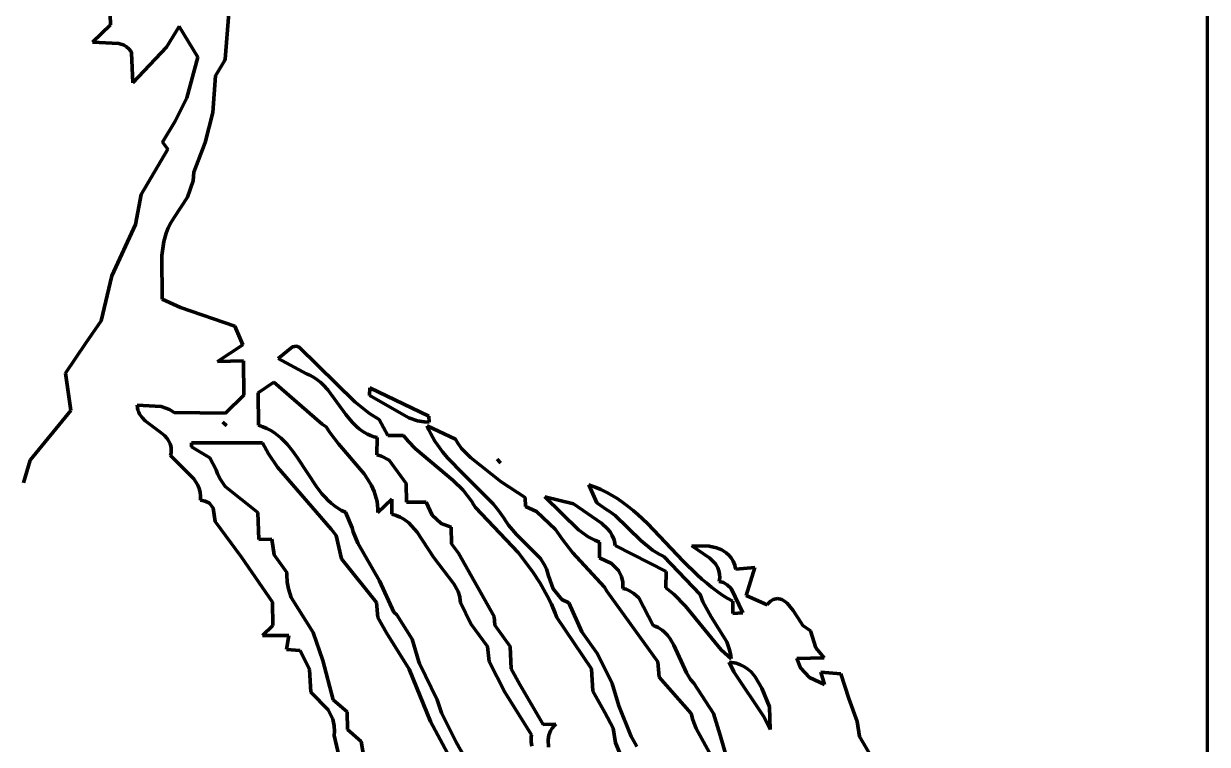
# Model space of a CAD drawing. Header units: millimetres. Extents: x 0 to 6.58, y 0 to 6.88.
# Drawn here: x 4.366 to 6.583, y 2.116 to 3.466 of the extents above; entities that cross this region are included whole.
import ezdxf

# ---------------------------------------------------------------- set-up
doc = ezdxf.new("R2010")
doc.units = ezdxf.units.MM
doc.layers.add('color#020202ff', color=7, linetype='CONTINUOUS', lineweight=100)
doc.layers.add('color#ffffffff', color=7, linetype='CONTINUOUS', lineweight=100)

msp = doc.modelspace()

# ---------------------------------------------------------------- linework, layer by layer
at = {"layer": 'color#020202ff'}
for p, q in [((4.5283, 3.4642), (4.5265, 3.5365)), ((4.7504, 3.4862), (4.7432, 3.3997)), ((4.4945, 3.4314), (4.5283, 3.4642)), ((4.6572, 3.4607), (4.6337, 3.4223)), ((4.6922, 3.4035), (4.6572, 3.4607)), ((4.5444, 3.4293), (4.4945, 3.4314)), ((4.5543, 3.4257), (4.5444, 3.4293)), ((4.5587, 3.4228), (4.5543, 3.4257)), ((4.5628, 3.4191), (4.5587, 3.4228)), ((4.5664, 3.4144), (4.5628, 3.4191)), ((4.6337, 3.4223), (4.5705, 3.3553)), ((4.5681, 3.4116), (4.5664, 3.4144)), ((4.5705, 3.3553), (4.5681, 3.4116)), ((4.6713, 3.3275), (4.6922, 3.4035)), ((4.742, 3.3968), (4.7249, 3.3685)), ((4.7432, 3.3997), (4.742, 3.3968)), ((4.7249, 3.3685), (4.7205, 3.2995)), ((4.6499, 3.2836), (4.6713, 3.3275)), ((4.6259, 3.2442), (4.6499, 3.2836)), ((4.7205, 3.2995), (4.7056, 3.2437)), ((4.6356, 3.2311), (4.6259, 3.2442)), ((4.7056, 3.2437), (4.6848, 3.1882)), ((4.5857, 3.1463), (4.6356, 3.2311)), ((4.6836, 3.1714), (4.6729, 3.1411)), ((4.6848, 3.1882), (4.6836, 3.1714)), ((4.5754, 3.0896), (4.5857, 3.1463)), ((4.6729, 3.1411), (4.6475, 3.1029)), ((4.5308, 2.9938), (4.5754, 3.0896)), ((4.6367, 3.0835), (4.6327, 3.0735)), ((4.6416, 3.0933), (4.6367, 3.0835)), ((4.6475, 3.1029), (4.6416, 3.0933)), ((4.6327, 3.0735), (4.6284, 3.058)), ((4.6284, 3.058), (4.6246, 3.0315)), ((4.6246, 3.0315), (4.625, 2.9499)), ((4.5112, 2.9093), (4.5308, 2.9938)), ((4.625, 2.9499), (4.6597, 2.9343)), ((4.6597, 2.9343), (4.7611, 2.8996)), ((4.4816, 2.8671), (4.5112, 2.9093)), ((4.7611, 2.8996), (4.7762, 2.8641)), ((4.4442, 2.8113), (4.4816, 2.8671)), ((4.7762, 2.8641), (4.7291, 2.8329)), ((4.8697, 2.8606), (4.8771, 2.8616)), ((4.8771, 2.8616), (4.8819, 2.8601)), ((4.8428, 2.8388), (4.8697, 2.8606)), ((4.8957, 2.8099), (4.8428, 2.8388)), ((4.8819, 2.8601), (4.9865, 2.7573)), ((4.7291, 2.8329), (4.7775, 2.8341)), ((4.7775, 2.8341), (4.7782, 2.7699)), ((4.4541, 2.7416), (4.4442, 2.8113)), ((4.805, 2.7747), (4.8344, 2.7945)), ((4.8344, 2.7945), (4.9251, 2.7154)), ((4.9017, 2.8073), (4.8957, 2.8099)), ((4.9074, 2.8044), (4.9017, 2.8073)), ((4.9127, 2.8011), (4.9074, 2.8044)), ((4.9178, 2.7974), (4.9127, 2.8011)), ((4.9226, 2.7935), (4.9178, 2.7974)), ((4.8056, 2.7138), (4.805, 2.7747)), ((4.9271, 2.7893), (4.9226, 2.7935)), ((4.9356, 2.7802), (4.9271, 2.7893)), ((4.9693, 2.7341), (4.9356, 2.7802)), ((5.0137, 2.7697), (5.0141, 2.7836)), ((5.0141, 2.7836), (5.1249, 2.7309)), ((4.6231, 2.749), (4.5783, 2.7511)), ((4.5783, 2.7511), (4.5789, 2.7465)), ((4.7782, 2.7699), (4.7442, 2.7361)), ((4.9865, 2.7573), (5.0138, 2.7358)), ((5.0175, 2.7678), (5.0137, 2.7697)), ((5.0877, 2.7274), (5.0175, 2.7678)), ((4.3779, 2.6485), (4.4541, 2.7416)), ((4.5789, 2.7465), (4.5799, 2.7422)), ((4.5799, 2.7422), (4.5813, 2.7383)), ((4.5813, 2.7383), (4.5831, 2.7346)), ((4.5831, 2.7346), (4.5852, 2.7311)), ((4.5852, 2.7311), (4.5876, 2.7279)), ((4.5876, 2.7279), (4.5932, 2.722)), ((4.6393, 2.7434), (4.6231, 2.749)), ((4.6476, 2.7373), (4.6393, 2.7434)), ((4.7442, 2.7361), (4.6476, 2.7373)), ((4.9811, 2.7196), (4.9693, 2.7341)), ((5.0138, 2.7358), (5.0316, 2.7244)), ((5.1249, 2.7309), (5.1252, 2.7195)), ((4.5932, 2.722), (4.6233, 2.6997)), ((4.7389, 2.7197), (4.7456, 2.7129)), ((4.7441, 2.7144), (4.7389, 2.7197)), ((4.7456, 2.7129), (4.7441, 2.7144)), ((4.8138, 2.711), (4.8056, 2.7138)), ((4.8215, 2.7076), (4.8138, 2.711)), ((4.8287, 2.7037), (4.8215, 2.7076)), ((4.9251, 2.7154), (4.9328, 2.7107)), ((4.9328, 2.7107), (4.9396, 2.6998)), ((4.9897, 2.7108), (4.9811, 2.7196)), ((4.9943, 2.7069), (4.9897, 2.7108)), ((4.9992, 2.7032), (4.9943, 2.7069)), ((5.0316, 2.7244), (5.0478, 2.6945)), ((5.1037, 2.7221), (5.0877, 2.7274)), ((5.1164, 2.7199), (5.1037, 2.7221)), ((5.1252, 2.7195), (5.1164, 2.7199)), ((5.1248, 2.7048), (5.1215, 2.7123)), ((5.1215, 2.7123), (5.175, 2.6875)), ((4.6233, 2.6997), (4.6294, 2.6946)), ((4.6294, 2.6946), (4.6346, 2.6888)), ((4.6346, 2.6888), (4.6368, 2.6857)), ((4.6368, 2.6857), (4.6387, 2.6824)), ((4.8356, 2.6994), (4.8287, 2.7037)), ((4.842, 2.6946), (4.8356, 2.6994)), ((4.8481, 2.6895), (4.842, 2.6946)), ((4.8538, 2.684), (4.8481, 2.6895)), ((4.8593, 2.6781), (4.8538, 2.684)), ((4.9396, 2.6998), (4.9557, 2.6788)), ((5.0043, 2.6998), (4.9992, 2.7032)), ((5.0098, 2.6968), (5.0043, 2.6998)), ((5.0156, 2.6942), (5.0098, 2.6968)), ((5.0217, 2.6921), (5.0156, 2.6942)), ((5.0282, 2.6904), (5.0217, 2.6921)), ((5.0277, 2.6581), (5.0282, 2.6904)), ((5.0478, 2.6945), (5.0775, 2.6946)), ((5.0775, 2.6946), (5.0859, 2.6841)), ((5.0859, 2.6841), (5.0996, 2.6697)), ((5.1284, 2.6975), (5.1248, 2.7048)), ((5.1323, 2.6904), (5.1284, 2.6975)), ((5.1364, 2.6836), (5.1323, 2.6904)), ((5.1408, 2.6769), (5.1364, 2.6836)), ((5.175, 2.6875), (5.1789, 2.68)), ((4.6387, 2.6824), (4.6402, 2.6789)), ((4.6402, 2.6789), (4.6413, 2.6751)), ((4.6419, 2.6619), (4.6411, 2.6569)), ((4.6413, 2.6751), (4.642, 2.671)), ((4.6422, 2.6666), (4.6419, 2.6619)), ((4.642, 2.671), (4.6422, 2.6666)), ((4.68, 2.6732), (4.6805, 2.681)), ((4.7146, 2.6524), (4.68, 2.6732)), ((4.6805, 2.681), (4.8131, 2.6805)), ((4.8131, 2.6805), (4.8243, 2.6603)), ((4.8645, 2.672), (4.8593, 2.6781)), ((4.8695, 2.6657), (4.8645, 2.672)), ((4.879, 2.6524), (4.8695, 2.6657)), ((4.9557, 2.6788), (5.0034, 2.6227)), ((5.0996, 2.6697), (5.1705, 2.6102)), ((5.1504, 2.6641), (5.1408, 2.6769)), ((5.1606, 2.652), (5.1504, 2.6641)), ((5.1789, 2.68), (5.1859, 2.67)), ((5.1859, 2.67), (5.203, 2.653)), ((4.3658, 2.6057), (4.3779, 2.6485)), ((4.6411, 2.6569), (4.6847, 2.6135)), ((4.7264, 2.6302), (4.7146, 2.6524)), ((4.8243, 2.6603), (4.8415, 2.635)), ((4.9151, 2.5974), (4.879, 2.6524)), ((5.0361, 2.6558), (5.0277, 2.6581)), ((5.0505, 2.648), (5.0361, 2.6558)), ((5.0826, 2.6043), (5.0505, 2.648)), ((5.1887, 2.6232), (5.1606, 2.652)), ((5.203, 2.653), (5.2605, 2.6075)), ((5.2527, 2.6499), (5.2593, 2.643)), ((5.2578, 2.6445), (5.2527, 2.6499)), ((5.2593, 2.643), (5.2578, 2.6445)), ((4.7292, 2.6224), (4.7264, 2.6302)), ((4.7345, 2.6118), (4.7292, 2.6224)), ((4.8415, 2.635), (4.9416, 2.5188)), ((5.0034, 2.6227), (5.0108, 2.612)), ((5.2456, 2.5662), (5.1887, 2.6232)), ((4.6847, 2.6135), (4.6919, 2.6016)), ((4.6919, 2.6016), (4.6945, 2.5952)), ((4.6945, 2.5952), (4.6962, 2.5883)), ((4.7434, 2.5991), (4.7345, 2.6118)), ((4.8046, 2.5504), (4.7434, 2.5991)), ((4.9251, 2.5848), (4.9151, 2.5974)), ((5.0108, 2.612), (5.0172, 2.6008)), ((5.0172, 2.6008), (5.02, 2.5951)), ((5.02, 2.5951), (5.0225, 2.5892)), ((5.0833, 2.5696), (5.0826, 2.6043)), ((5.1705, 2.6102), (5.1891, 2.5918)), ((5.2605, 2.6075), (5.3055, 2.578)), ((5.4396, 2.5684), (5.4246, 2.6021)), ((5.4246, 2.6021), (5.4362, 2.5979)), ((5.4362, 2.5979), (5.4474, 2.5931)), ((4.6962, 2.5883), (4.697, 2.581)), ((4.697, 2.581), (4.6968, 2.5732)), ((4.6968, 2.5732), (4.7056, 2.5717)), ((4.9304, 2.5788), (4.9251, 2.5848)), ((4.9359, 2.5731), (4.9304, 2.5788)), ((4.9418, 2.5678), (4.9359, 2.5731)), ((5.0225, 2.5892), (5.0246, 2.5831)), ((5.0246, 2.5831), (5.0264, 2.5769)), ((5.0264, 2.5769), (5.0278, 2.5706)), ((5.0294, 2.5504), (5.0557, 2.575)), ((5.0557, 2.575), (5.0555, 2.5469)), ((5.1891, 2.5918), (5.1975, 2.5817)), ((5.1975, 2.5817), (5.2053, 2.5709)), ((5.3055, 2.578), (5.3058, 2.5613)), ((5.405, 2.5179), (5.3423, 2.5795)), ((5.3423, 2.5795), (5.3961, 2.5663)), ((5.4474, 2.5931), (5.4582, 2.5877)), ((5.4582, 2.5877), (5.4686, 2.5818)), ((5.4686, 2.5818), (5.4788, 2.5755)), ((5.4788, 2.5755), (5.4886, 2.5687)), ((4.7056, 2.5717), (4.7138, 2.5675)), ((4.7138, 2.5675), (4.7209, 2.558)), ((4.7209, 2.558), (4.7248, 2.5331)), ((4.8066, 2.4996), (4.8046, 2.5504)), ((4.948, 2.5629), (4.9418, 2.5678)), ((4.9546, 2.5583), (4.948, 2.5629)), ((4.9615, 2.5542), (4.9546, 2.5583)), ((4.9689, 2.5507), (4.9615, 2.5542)), ((4.9815, 2.5217), (4.9689, 2.5507)), ((5.0278, 2.5706), (5.0288, 2.564)), ((5.0288, 2.564), (5.0293, 2.5573)), ((5.0293, 2.5573), (5.0294, 2.5504)), ((5.12, 2.5695), (5.0833, 2.5696)), ((5.1308, 2.5451), (5.12, 2.5695)), ((5.2053, 2.5709), (5.2088, 2.5652)), ((5.2088, 2.5652), (5.2122, 2.5593)), ((5.2122, 2.5593), (5.2922, 2.4754)), ((5.2556, 2.5538), (5.2456, 2.5662)), ((5.2649, 2.5406), (5.2556, 2.5538)), ((5.3058, 2.5613), (5.3267, 2.5519)), ((5.3267, 2.5519), (5.3624, 2.5186)), ((5.3961, 2.5663), (5.4483, 2.5303)), ((5.4582, 2.5551), (5.4396, 2.5684)), ((5.4624, 2.5528), (5.4582, 2.5551)), ((5.4742, 2.5447), (5.4624, 2.5528)), ((5.4886, 2.5687), (5.4982, 2.5615)), ((5.4982, 2.5615), (5.5075, 2.554)), ((5.5075, 2.554), (5.5166, 2.5462)), ((4.7248, 2.5331), (4.7738, 2.4663)), ((5.0555, 2.5469), (5.0637, 2.5446)), ((5.0637, 2.5446), (5.0711, 2.5415)), ((5.0711, 2.5415), (5.0779, 2.5377)), ((5.0779, 2.5377), (5.0872, 2.5306)), ((5.0872, 2.5306), (5.1029, 2.5131)), ((5.1479, 2.5294), (5.1308, 2.5451)), ((5.1665, 2.5227), (5.1479, 2.5294)), ((5.2692, 2.5338), (5.2649, 2.5406)), ((5.2741, 2.5262), (5.2692, 2.5338)), ((5.4483, 2.5303), (5.4596, 2.5198)), ((5.5222, 2.4978), (5.4742, 2.5447)), ((5.5166, 2.5462), (5.5343, 2.5297)), ((5.5343, 2.5297), (5.6016, 2.4592)), ((4.9416, 2.5188), (4.951, 2.5068)), ((4.951, 2.5068), (4.9611, 2.4631)), ((4.9833, 2.5141), (4.9815, 2.5217)), ((4.9917, 2.4926), (4.9833, 2.5141)), ((5.1029, 2.5131), (5.1336, 2.4662)), ((5.1673, 2.4916), (5.1665, 2.5227)), ((5.289, 2.5091), (5.2741, 2.5262)), ((5.3339, 2.4637), (5.289, 2.5091)), ((5.3624, 2.5186), (5.3753, 2.4996)), ((5.4234, 2.5044), (5.405, 2.5179)), ((5.4596, 2.5198), (5.4643, 2.5138)), ((5.4643, 2.5138), (5.4683, 2.5073)), ((5.4683, 2.5073), (5.4714, 2.5002)), ((4.8306, 2.5002), (4.8066, 2.4996)), ((4.8348, 2.4709), (4.8306, 2.5002)), ((5.0326, 2.4223), (4.9917, 2.4926)), ((5.1802, 2.4739), (5.1673, 2.4916)), ((5.3753, 2.4996), (5.3938, 2.4749)), ((5.4356, 2.4981), (5.4234, 2.5044)), ((5.4444, 2.4948), (5.4356, 2.4981)), ((5.4448, 2.4655), (5.4444, 2.4948)), ((5.4714, 2.5002), (5.4725, 2.4963)), ((5.4725, 2.4963), (5.4735, 2.4923)), ((5.4735, 2.4923), (5.4741, 2.4881)), ((5.4741, 2.4881), (5.5697, 2.4397)), ((5.5439, 2.4793), (5.5222, 2.4978)), ((5.6515, 2.4646), (5.6174, 2.4874)), ((5.6174, 2.4874), (5.6503, 2.4872)), ((5.6503, 2.4872), (5.664, 2.4841)), ((5.664, 2.4841), (5.6735, 2.4801)), ((4.7738, 2.4663), (4.832, 2.382)), ((4.8591, 2.4376), (4.8348, 2.4709)), ((4.9611, 2.4631), (5.0268, 2.3814)), ((5.1336, 2.4662), (5.1715, 2.4167)), ((5.247, 2.3555), (5.1802, 2.4739)), ((5.2922, 2.4754), (5.3192, 2.4399)), ((5.3412, 2.4526), (5.3339, 2.4637)), ((5.3938, 2.4749), (5.4538, 2.4102)), ((5.4671, 2.4545), (5.4448, 2.4655)), ((5.5561, 2.4719), (5.5439, 2.4793)), ((5.565, 2.4679), (5.5561, 2.4719)), ((5.6331, 2.3963), (5.565, 2.4679)), ((5.6618, 2.4538), (5.6515, 2.4646)), ((5.6735, 2.4801), (5.682, 2.4747)), ((5.682, 2.4747), (5.6869, 2.4702)), ((5.6869, 2.4702), (5.6913, 2.4649)), ((5.6913, 2.4649), (5.695, 2.4587)), ((5.3192, 2.4399), (5.3337, 2.4176)), ((5.3451, 2.4445), (5.3412, 2.4526)), ((5.3481, 2.4358), (5.3451, 2.4445)), ((5.48, 2.4416), (5.4671, 2.4545)), ((5.4859, 2.4302), (5.48, 2.4416)), ((5.5697, 2.4397), (5.5689, 2.4089)), ((5.6016, 2.4592), (5.6274, 2.4336)), ((5.6662, 2.4463), (5.6618, 2.4538)), ((5.6683, 2.4408), (5.6662, 2.4463)), ((5.6695, 2.4348), (5.6683, 2.4408)), ((5.695, 2.4587), (5.6979, 2.4517)), ((5.6979, 2.4517), (5.699, 2.4479)), ((5.699, 2.4479), (5.7, 2.4438)), ((5.7, 2.4438), (5.7356, 2.4468)), ((5.7356, 2.4468), (5.7192, 2.3946)), ((4.8588, 2.4331), (4.8591, 2.4376)), ((4.8594, 2.4199), (4.8588, 2.4331)), ((4.8617, 2.4072), (4.8594, 2.4199)), ((5.0593, 2.3634), (5.0326, 2.4223)), ((5.3337, 2.4176), (5.3468, 2.3943)), ((5.3493, 2.4312), (5.3481, 2.4358)), ((5.3576, 2.4074), (5.3493, 2.4312)), ((5.4881, 2.4197), (5.4859, 2.4302)), ((5.488, 2.408), (5.4881, 2.4197)), ((5.6274, 2.4336), (5.6363, 2.4254)), ((5.6363, 2.4254), (5.6454, 2.4176)), ((5.6454, 2.4176), (5.6546, 2.4101)), ((5.669, 2.4211), (5.6698, 2.4282)), ((5.6719, 2.4205), (5.669, 2.4211)), ((5.6698, 2.4282), (5.6695, 2.4348)), ((5.6772, 2.4187), (5.6719, 2.4205)), ((5.684, 2.4149), (5.6772, 2.4187)), ((4.867, 2.3911), (4.8617, 2.4072)), ((5.1715, 2.4167), (5.1796, 2.4019)), ((5.1796, 2.4019), (5.1827, 2.3921)), ((5.3743, 2.3869), (5.3576, 2.4074)), ((5.4538, 2.4102), (5.4586, 2.4028)), ((5.4586, 2.4028), (5.554, 2.2704)), ((5.4948, 2.4062), (5.488, 2.408)), ((5.501, 2.4036), (5.4948, 2.4062)), ((5.5091, 2.3986), (5.501, 2.4036)), ((5.5182, 2.39), (5.5091, 2.3986)), ((5.5689, 2.4089), (5.5836, 2.397)), ((5.5836, 2.397), (5.6055, 2.3748)), ((5.638, 2.383), (5.6331, 2.3963)), ((5.6546, 2.4101), (5.6642, 2.4029)), ((5.6642, 2.4029), (5.674, 2.3961)), ((5.674, 2.3961), (5.684, 2.3897)), ((5.6913, 2.4079), (5.684, 2.4149)), ((5.7131, 2.3622), (5.6913, 2.4079)), ((4.832, 2.382), (4.8327, 2.3382)), ((4.908, 2.3253), (4.867, 2.3911)), ((5.0268, 2.3814), (5.0296, 2.3535)), ((5.1827, 2.3921), (5.1838, 2.3851)), ((5.1838, 2.3851), (5.184, 2.3814)), ((5.184, 2.3814), (5.2033, 2.3413)), ((5.3468, 2.3943), (5.3545, 2.3782)), ((5.3545, 2.3782), (5.3615, 2.3617)), ((5.387, 2.3808), (5.3743, 2.3869)), ((5.4116, 2.3267), (5.387, 2.3808)), ((5.5454, 2.3382), (5.5182, 2.39)), ((5.6055, 2.3748), (5.6727, 2.2929)), ((5.6541, 2.3549), (5.638, 2.383)), ((5.684, 2.3897), (5.6944, 2.3838)), ((5.6944, 2.3838), (5.6944, 2.361)), ((5.7192, 2.3946), (5.7586, 2.3771)), ((5.7586, 2.3771), (5.7615, 2.3804)), ((5.7615, 2.3804), (5.7643, 2.3831)), ((5.7643, 2.3831), (5.7671, 2.3853)), ((5.7671, 2.3853), (5.7699, 2.3869)), ((5.7699, 2.3869), (5.7727, 2.388)), ((5.7727, 2.388), (5.7754, 2.3886)), ((5.7754, 2.3886), (5.7781, 2.3888)), ((5.7781, 2.3888), (5.7808, 2.3885)), ((5.7808, 2.3885), (5.7835, 2.3879)), ((5.7835, 2.3879), (5.7861, 2.3869)), ((5.7861, 2.3869), (5.7912, 2.384)), ((5.7912, 2.384), (5.7961, 2.38)), ((5.7961, 2.38), (5.8075, 2.3667)), ((5.0296, 2.3535), (5.0453, 2.3246)), ((5.0651, 2.3585), (5.0593, 2.3634)), ((5.0938, 2.313), (5.0651, 2.3585)), ((5.2488, 2.3392), (5.247, 2.3555)), ((5.3615, 2.3617), (5.3646, 2.3532)), ((5.3646, 2.3532), (5.4295, 2.2571)), ((5.6831, 2.3079), (5.6541, 2.3549)), ((5.6944, 2.361), (5.7131, 2.3622)), ((5.8075, 2.3667), (5.8225, 2.3434)), ((4.8327, 2.3382), (4.8135, 2.3194)), ((5.2033, 2.3413), (5.2348, 2.299)), ((5.2771, 2.2989), (5.2488, 2.3392)), ((5.55, 2.3365), (5.5454, 2.3382)), ((5.5543, 2.3344), (5.55, 2.3365)), ((5.5583, 2.3322), (5.5543, 2.3344)), ((5.562, 2.3296), (5.5583, 2.3322)), ((5.5655, 2.3268), (5.562, 2.3296)), ((5.8225, 2.3434), (5.8255, 2.3386)), ((5.8255, 2.3386), (5.8398, 2.3281)), ((4.8135, 2.3194), (4.8625, 2.3196)), ((4.8625, 2.3196), (4.8583, 2.2932)), ((4.9264, 2.2725), (4.908, 2.3253)), ((5.0453, 2.3246), (5.0881, 2.2563)), ((5.1064, 2.2704), (5.0938, 2.313)), ((5.4411, 2.2852), (5.4116, 2.3267)), ((5.5717, 2.3205), (5.5655, 2.3268)), ((5.5771, 2.3134), (5.5717, 2.3205)), ((5.5841, 2.3017), (5.5771, 2.3134)), ((5.6878, 2.2949), (5.6831, 2.3079)), ((5.8398, 2.3281), (5.8497, 2.2968)), ((4.8583, 2.2932), (4.884, 2.2914)), ((4.884, 2.2914), (4.9015, 2.2561)), ((5.2348, 2.299), (5.2382, 2.2712)), ((5.2789, 2.2573), (5.2771, 2.2989)), ((5.4686, 2.2294), (5.4411, 2.2852)), ((5.6077, 2.2495), (5.5841, 2.3017)), ((5.6727, 2.2929), (5.691, 2.2758)), ((5.6899, 2.2856), (5.6878, 2.2949)), ((5.691, 2.2758), (5.6899, 2.2856)), ((5.8497, 2.2968), (5.8656, 2.278)), ((4.9457, 2.1988), (4.9264, 2.2725)), ((5.1073, 2.2669), (5.1064, 2.2704)), ((5.1405, 2.1989), (5.1073, 2.2669)), ((5.2382, 2.2712), (5.2675, 2.2132)), ((5.554, 2.2704), (5.5562, 2.2414)), ((5.6876, 2.2698), (5.6962, 2.2513)), ((5.6922, 2.2693), (5.6876, 2.2698)), ((5.6967, 2.2686), (5.6922, 2.2693)), ((5.7009, 2.2676), (5.6967, 2.2686)), ((5.7088, 2.2649), (5.7009, 2.2676)), ((5.716, 2.2612), (5.7088, 2.2649)), ((5.8656, 2.278), (5.8142, 2.2763)), ((5.8142, 2.2763), (5.821, 2.2591)), ((4.9015, 2.2561), (4.9035, 2.2134)), ((5.0881, 2.2563), (5.1279, 2.1583)), ((5.2952, 2.2278), (5.2789, 2.2573)), ((5.4295, 2.2571), (5.4319, 2.2152)), ((5.5562, 2.2414), (5.6165, 2.1732)), ((5.6152, 2.2375), (5.6077, 2.2495)), ((5.6962, 2.2513), (5.7528, 2.1665)), ((5.7225, 2.2567), (5.716, 2.2612)), ((5.7285, 2.2514), (5.7225, 2.2567)), ((5.7364, 2.2423), (5.7285, 2.2514)), ((5.749, 2.221), (5.7364, 2.2423)), ((5.821, 2.2591), (5.8378, 2.2407)), ((5.8378, 2.2407), (5.8662, 2.2277)), ((5.8662, 2.2277), (5.8592, 2.2512)), ((5.8592, 2.2512), (5.8968, 2.2479)), ((5.8968, 2.2479), (5.9116, 2.2016)), ((5.3391, 2.1526), (5.2952, 2.2278)), ((5.4809, 2.1878), (5.4686, 2.2294)), ((5.6211, 2.2302), (5.6152, 2.2375)), ((5.6581, 2.1732), (5.6211, 2.2302)), ((5.7628, 2.1862), (5.749, 2.221)), ((4.9035, 2.2134), (4.9363, 2.1801)), ((4.972, 2.1764), (4.9457, 2.1988)), ((5.1485, 2.1747), (5.1405, 2.1989)), ((5.2675, 2.2132), (5.3172, 2.1334)), ((5.4319, 2.2152), (5.4545, 2.1752)), ((5.9116, 2.2016), (5.9275, 2.1586)), ((4.9363, 2.1801), (4.9448, 2.1628)), ((4.9722, 2.1437), (4.972, 2.1764)), ((5.1761, 2.1198), (5.1485, 2.1747)), ((5.4545, 2.1752), (5.4704, 2.146)), ((5.5037, 2.1302), (5.4809, 2.1878)), ((5.6165, 2.1732), (5.6195, 2.1619)), ((5.7641, 2.1434), (5.7628, 2.1862)), ((4.9448, 2.1628), (4.9478, 2.1501)), ((5.1279, 2.1583), (5.1645, 2.0908)), ((5.3626, 2.1536), (5.3391, 2.1526)), ((5.356, 2.146), (5.3601, 2.1511)), ((5.3601, 2.1511), (5.3626, 2.1536)), ((5.6195, 2.1619), (5.6254, 2.1456)), ((5.6708, 2.1326), (5.6581, 2.1732)), ((5.7528, 2.1665), (5.7641, 2.1434)), ((5.9275, 2.1586), (5.9319, 2.1303)), ((4.9478, 2.1501), (4.9484, 2.1397)), ((4.9484, 2.1397), (4.9478, 2.1325)), ((4.9478, 2.1325), (4.9605, 2.076)), ((4.9984, 2.1208), (4.9722, 2.1437)), ((5.3172, 2.1334), (5.3168, 2.129)), ((5.3168, 2.129), (5.3168, 2.1204)), ((5.3482, 2.1244), (5.3496, 2.1326)), ((5.3496, 2.1326), (5.3528, 2.1407)), ((5.3528, 2.1407), (5.356, 2.146)), ((5.4704, 2.146), (5.4746, 2.1184)), ((5.5058, 2.1272), (5.5037, 2.1302)), ((5.6254, 2.1456), (5.6673, 2.0693)), ((5.6915, 2.0619), (5.6708, 2.1326)), ((5.9319, 2.1303), (5.955, 2.0911)), ((5.008, 2.0629), (4.9984, 2.1208)), ((5.1948, 2.0869), (5.1761, 2.1198)), ((5.3168, 2.1204), (5.3178, 2.1121)), ((5.3493, 2.1103), (5.3482, 2.1244)), ((5.4746, 2.1184), (5.4986, 2.0614)), ((5.5145, 2.1114), (5.5058, 2.1272))]:
    msp.add_line(p, q, dxfattribs=at)
at = {"layer": 'color#ffffffff'}
for p, q in [((6.5833, 6.875), (6.5833, 0)), ((4.5265, 3.5365), (4.5283, 3.4642)), ((4.7432, 3.3997), (4.7504, 3.4862)), ((4.5283, 3.4642), (4.4945, 3.4314)), ((4.6337, 3.4223), (4.6572, 3.4607)), ((4.6572, 3.4607), (4.6922, 3.4035)), ((4.4945, 3.4314), (4.5444, 3.4293)), ((4.5444, 3.4293), (4.5543, 3.4257)), ((4.5543, 3.4257), (4.5587, 3.4228)), ((4.5587, 3.4228), (4.5628, 3.4191)), ((4.5628, 3.4191), (4.5664, 3.4144)), ((4.5705, 3.3553), (4.6337, 3.4223)), ((4.5664, 3.4144), (4.5681, 3.4116)), ((4.5681, 3.4116), (4.5705, 3.3553)), ((4.6922, 3.4035), (4.6713, 3.3275)), ((4.7249, 3.3685), (4.742, 3.3968)), ((4.742, 3.3968), (4.7432, 3.3997)), ((4.7205, 3.2995), (4.7249, 3.3685)), ((4.6713, 3.3275), (4.6499, 3.2836)), ((4.6499, 3.2836), (4.6259, 3.2442)), ((4.7056, 3.2437), (4.7205, 3.2995)), ((4.6259, 3.2442), (4.6356, 3.2311)), ((4.6848, 3.1882), (4.7056, 3.2437)), ((4.6356, 3.2311), (4.5857, 3.1463)), ((4.6729, 3.1411), (4.6836, 3.1714)), ((4.6836, 3.1714), (4.6848, 3.1882)), ((4.5857, 3.1463), (4.5754, 3.0896)), ((4.6475, 3.1029), (4.6729, 3.1411)), ((4.5754, 3.0896), (4.5308, 2.9938)), ((4.6327, 3.0735), (4.6367, 3.0835)), ((4.6367, 3.0835), (4.6416, 3.0933)), ((4.6416, 3.0933), (4.6475, 3.1029)), ((4.6284, 3.058), (4.6327, 3.0735)), ((4.6246, 3.0315), (4.6284, 3.058)), ((4.625, 2.9499), (4.6246, 3.0315)), ((4.5308, 2.9938), (4.5112, 2.9093)), ((4.6597, 2.9343), (4.625, 2.9499)), ((4.7611, 2.8996), (4.6597, 2.9343)), ((4.5112, 2.9093), (4.4816, 2.8671)), ((4.7762, 2.8641), (4.7611, 2.8996)), ((4.4816, 2.8671), (4.4442, 2.8113)), ((4.7291, 2.8329), (4.7762, 2.8641)), ((4.8771, 2.8616), (4.8697, 2.8606)), ((4.8819, 2.8601), (4.8771, 2.8616)), ((4.8697, 2.8606), (4.8428, 2.8388)), ((4.8428, 2.8388), (4.8957, 2.8099)), ((4.9865, 2.7573), (4.8819, 2.8601)), ((4.7775, 2.8341), (4.7291, 2.8329)), ((4.7782, 2.7699), (4.7775, 2.8341)), ((4.4442, 2.8113), (4.4541, 2.7416)), ((4.8344, 2.7945), (4.805, 2.7747)), ((4.9251, 2.7154), (4.8344, 2.7945)), ((4.8957, 2.8099), (4.9017, 2.8073)), ((4.9017, 2.8073), (4.9074, 2.8044)), ((4.9074, 2.8044), (4.9127, 2.8011)), ((4.9127, 2.8011), (4.9178, 2.7974)), ((4.9178, 2.7974), (4.9226, 2.7935)), ((4.805, 2.7747), (4.8056, 2.7138)), ((4.9226, 2.7935), (4.9271, 2.7893)), ((4.9271, 2.7893), (4.9356, 2.7802)), ((4.9356, 2.7802), (4.9693, 2.7341)), ((5.0141, 2.7836), (5.0137, 2.7697)), ((5.1249, 2.7309), (5.0141, 2.7836)), ((4.5789, 2.7465), (4.5783, 2.7511)), ((4.5783, 2.7511), (4.6231, 2.749)), ((4.7442, 2.7361), (4.7782, 2.7699)), ((5.0138, 2.7358), (4.9865, 2.7573)), ((5.0137, 2.7697), (5.0175, 2.7678)), ((5.0175, 2.7678), (5.0877, 2.7274)), ((4.4541, 2.7416), (4.3779, 2.6485)), ((4.5799, 2.7422), (4.5789, 2.7465)), ((4.5813, 2.7383), (4.5799, 2.7422)), ((4.5831, 2.7346), (4.5813, 2.7383)), ((4.5852, 2.7311), (4.5831, 2.7346)), ((4.5876, 2.7279), (4.5852, 2.7311)), ((4.5932, 2.722), (4.5876, 2.7279)), ((4.6231, 2.749), (4.6393, 2.7434)), ((4.6393, 2.7434), (4.6476, 2.7373)), ((4.6476, 2.7373), (4.7442, 2.7361)), ((4.9693, 2.7341), (4.9811, 2.7196)), ((5.0316, 2.7244), (5.0138, 2.7358)), ((5.1252, 2.7195), (5.1249, 2.7309)), ((4.6233, 2.6997), (4.5932, 2.722)), ((4.7389, 2.7197), (4.7441, 2.7144)), ((4.7456, 2.7129), (4.7389, 2.7197)), ((4.7441, 2.7144), (4.7456, 2.7129)), ((4.8056, 2.7138), (4.8138, 2.711)), ((4.8138, 2.711), (4.8215, 2.7076)), ((4.8215, 2.7076), (4.8287, 2.7037)), ((4.9328, 2.7107), (4.9251, 2.7154)), ((4.9396, 2.6998), (4.9328, 2.7107)), ((4.9811, 2.7196), (4.9897, 2.7108)), ((4.9897, 2.7108), (4.9943, 2.7069)), ((4.9943, 2.7069), (4.9992, 2.7032)), ((5.0478, 2.6945), (5.0316, 2.7244)), ((5.0877, 2.7274), (5.1037, 2.7221)), ((5.1037, 2.7221), (5.1164, 2.7199)), ((5.1164, 2.7199), (5.1252, 2.7195)), ((5.175, 2.6875), (5.1215, 2.7123)), ((5.1215, 2.7123), (5.1248, 2.7048)), ((4.6294, 2.6946), (4.6233, 2.6997)), ((4.6346, 2.6888), (4.6294, 2.6946)), ((4.6368, 2.6857), (4.6346, 2.6888)), ((4.6387, 2.6824), (4.6368, 2.6857)), ((4.8287, 2.7037), (4.8356, 2.6994)), ((4.8356, 2.6994), (4.842, 2.6946)), ((4.842, 2.6946), (4.8481, 2.6895)), ((4.8481, 2.6895), (4.8538, 2.684)), ((4.8538, 2.684), (4.8593, 2.6781)), ((4.9557, 2.6788), (4.9396, 2.6998)), ((4.9992, 2.7032), (5.0043, 2.6998)), ((5.0043, 2.6998), (5.0098, 2.6968)), ((5.0098, 2.6968), (5.0156, 2.6942)), ((5.0156, 2.6942), (5.0217, 2.6921)), ((5.0217, 2.6921), (5.0282, 2.6904)), ((5.0282, 2.6904), (5.0277, 2.6581)), ((5.0775, 2.6946), (5.0478, 2.6945)), ((5.0859, 2.6841), (5.0775, 2.6946)), ((5.0996, 2.6697), (5.0859, 2.6841)), ((5.1248, 2.7048), (5.1284, 2.6975)), ((5.1284, 2.6975), (5.1323, 2.6904)), ((5.1323, 2.6904), (5.1364, 2.6836)), ((5.1364, 2.6836), (5.1408, 2.6769)), ((5.1789, 2.68), (5.175, 2.6875)), ((4.6402, 2.6789), (4.6387, 2.6824)), ((4.6413, 2.6751), (4.6402, 2.6789)), ((4.6411, 2.6569), (4.6419, 2.6619)), ((4.642, 2.671), (4.6413, 2.6751)), ((4.6419, 2.6619), (4.6422, 2.6666)), ((4.6422, 2.6666), (4.642, 2.671)), ((4.6805, 2.681), (4.68, 2.6732)), ((4.68, 2.6732), (4.7146, 2.6524)), ((4.8131, 2.6805), (4.6805, 2.681)), ((4.8243, 2.6603), (4.8131, 2.6805)), ((4.8593, 2.6781), (4.8645, 2.672)), ((4.8645, 2.672), (4.8695, 2.6657)), ((4.8695, 2.6657), (4.879, 2.6524)), ((5.0034, 2.6227), (4.9557, 2.6788)), ((5.1705, 2.6102), (5.0996, 2.6697)), ((5.1408, 2.6769), (5.1504, 2.6641)), ((5.1504, 2.6641), (5.1606, 2.652)), ((5.1859, 2.67), (5.1789, 2.68)), ((5.203, 2.653), (5.1859, 2.67)), ((4.3779, 2.6485), (4.3658, 2.6057)), ((4.6847, 2.6135), (4.6411, 2.6569)), ((4.7146, 2.6524), (4.7264, 2.6302)), ((4.8415, 2.635), (4.8243, 2.6603)), ((4.879, 2.6524), (4.9151, 2.5974)), ((5.0277, 2.6581), (5.0361, 2.6558)), ((5.0361, 2.6558), (5.0505, 2.648)), ((5.0505, 2.648), (5.0826, 2.6043)), ((5.1606, 2.652), (5.1887, 2.6232)), ((5.2605, 2.6075), (5.203, 2.653)), ((5.2527, 2.6499), (5.2578, 2.6445)), ((5.2593, 2.643), (5.2527, 2.6499)), ((5.2578, 2.6445), (5.2593, 2.643)), ((4.7264, 2.6302), (4.7292, 2.6224)), ((4.7292, 2.6224), (4.7345, 2.6118)), ((4.9416, 2.5188), (4.8415, 2.635)), ((5.0108, 2.612), (5.0034, 2.6227)), ((5.1887, 2.6232), (5.2456, 2.5662)), ((4.6919, 2.6016), (4.6847, 2.6135)), ((4.6945, 2.5952), (4.6919, 2.6016)), ((4.6962, 2.5883), (4.6945, 2.5952)), ((4.7345, 2.6118), (4.7434, 2.5991)), ((4.7434, 2.5991), (4.8046, 2.5504)), ((4.9151, 2.5974), (4.9251, 2.5848)), ((5.0172, 2.6008), (5.0108, 2.612)), ((5.02, 2.5951), (5.0172, 2.6008)), ((5.0225, 2.5892), (5.02, 2.5951)), ((5.0826, 2.6043), (5.0833, 2.5696)), ((5.1891, 2.5918), (5.1705, 2.6102)), ((5.3055, 2.578), (5.2605, 2.6075)), ((5.4362, 2.5979), (5.4246, 2.6021)), ((5.4246, 2.6021), (5.4396, 2.5684)), ((5.4474, 2.5931), (5.4362, 2.5979)), ((4.697, 2.581), (4.6962, 2.5883)), ((4.6968, 2.5732), (4.697, 2.581)), ((4.7056, 2.5717), (4.6968, 2.5732)), ((4.9251, 2.5848), (4.9304, 2.5788)), ((4.9304, 2.5788), (4.9359, 2.5731)), ((4.9359, 2.5731), (4.9418, 2.5678)), ((5.0246, 2.5831), (5.0225, 2.5892)), ((5.0264, 2.5769), (5.0246, 2.5831)), ((5.0278, 2.5706), (5.0264, 2.5769)), ((5.0557, 2.575), (5.0294, 2.5504)), ((5.0555, 2.5469), (5.0557, 2.575)), ((5.1975, 2.5817), (5.1891, 2.5918)), ((5.2053, 2.5709), (5.1975, 2.5817)), ((5.3058, 2.5613), (5.3055, 2.578)), ((5.3961, 2.5663), (5.3423, 2.5795)), ((5.3423, 2.5795), (5.405, 2.5179)), ((5.4582, 2.5877), (5.4474, 2.5931)), ((5.4686, 2.5818), (5.4582, 2.5877)), ((5.4788, 2.5755), (5.4686, 2.5818)), ((5.4886, 2.5687), (5.4788, 2.5755)), ((4.7138, 2.5675), (4.7056, 2.5717)), ((4.7209, 2.558), (4.7138, 2.5675)), ((4.7248, 2.5331), (4.7209, 2.558)), ((4.8046, 2.5504), (4.8066, 2.4996)), ((4.9418, 2.5678), (4.948, 2.5629)), ((4.948, 2.5629), (4.9546, 2.5583)), ((4.9546, 2.5583), (4.9615, 2.5542)), ((4.9615, 2.5542), (4.9689, 2.5507)), ((4.9689, 2.5507), (4.9815, 2.5217)), ((5.0288, 2.564), (5.0278, 2.5706)), ((5.0293, 2.5573), (5.0288, 2.564)), ((5.0294, 2.5504), (5.0293, 2.5573)), ((5.0833, 2.5696), (5.12, 2.5695)), ((5.12, 2.5695), (5.1308, 2.5451)), ((5.2088, 2.5652), (5.2053, 2.5709)), ((5.2122, 2.5593), (5.2088, 2.5652)), ((5.2922, 2.4754), (5.2122, 2.5593)), ((5.2456, 2.5662), (5.2556, 2.5538)), ((5.2556, 2.5538), (5.2649, 2.5406)), ((5.3267, 2.5519), (5.3058, 2.5613)), ((5.3624, 2.5186), (5.3267, 2.5519)), ((5.4483, 2.5303), (5.3961, 2.5663)), ((5.4396, 2.5684), (5.4582, 2.5551)), ((5.4582, 2.5551), (5.4624, 2.5528)), ((5.4624, 2.5528), (5.4742, 2.5447)), ((5.4982, 2.5615), (5.4886, 2.5687)), ((5.5075, 2.554), (5.4982, 2.5615)), ((5.5166, 2.5462), (5.5075, 2.554)), ((4.7738, 2.4663), (4.7248, 2.5331)), ((5.0637, 2.5446), (5.0555, 2.5469)), ((5.0711, 2.5415), (5.0637, 2.5446)), ((5.0779, 2.5377), (5.0711, 2.5415)), ((5.0872, 2.5306), (5.0779, 2.5377)), ((5.1029, 2.5131), (5.0872, 2.5306)), ((5.1308, 2.5451), (5.1479, 2.5294)), ((5.1479, 2.5294), (5.1665, 2.5227)), ((5.2649, 2.5406), (5.2692, 2.5338)), ((5.2692, 2.5338), (5.2741, 2.5262)), ((5.4596, 2.5198), (5.4483, 2.5303)), ((5.4742, 2.5447), (5.5222, 2.4978)), ((5.5343, 2.5297), (5.5166, 2.5462)), ((5.6016, 2.4592), (5.5343, 2.5297)), ((4.951, 2.5068), (4.9416, 2.5188)), ((4.9611, 2.4631), (4.951, 2.5068)), ((4.9815, 2.5217), (4.9833, 2.5141)), ((4.9833, 2.5141), (4.9917, 2.4926)), ((5.1336, 2.4662), (5.1029, 2.5131)), ((5.1665, 2.5227), (5.1673, 2.4916)), ((5.2741, 2.5262), (5.289, 2.5091)), ((5.289, 2.5091), (5.3339, 2.4637)), ((5.3753, 2.4996), (5.3624, 2.5186)), ((5.405, 2.5179), (5.4234, 2.5044)), ((5.4643, 2.5138), (5.4596, 2.5198)), ((5.4683, 2.5073), (5.4643, 2.5138)), ((5.4714, 2.5002), (5.4683, 2.5073)), ((4.8066, 2.4996), (4.8306, 2.5002)), ((4.8306, 2.5002), (4.8348, 2.4709)), ((4.9917, 2.4926), (5.0326, 2.4223)), ((5.1673, 2.4916), (5.1802, 2.4739)), ((5.3938, 2.4749), (5.3753, 2.4996)), ((5.4234, 2.5044), (5.4356, 2.4981)), ((5.4356, 2.4981), (5.4444, 2.4948)), ((5.4444, 2.4948), (5.4448, 2.4655)), ((5.4725, 2.4963), (5.4714, 2.5002)), ((5.4735, 2.4923), (5.4725, 2.4963)), ((5.4741, 2.4881), (5.4735, 2.4923)), ((5.5697, 2.4397), (5.4741, 2.4881)), ((5.5222, 2.4978), (5.5439, 2.4793)), ((5.6503, 2.4872), (5.6174, 2.4874)), ((5.6174, 2.4874), (5.6515, 2.4646)), ((5.664, 2.4841), (5.6503, 2.4872)), ((5.6735, 2.4801), (5.664, 2.4841)), ((4.832, 2.382), (4.7738, 2.4663)), ((4.8348, 2.4709), (4.8591, 2.4376)), ((5.0268, 2.3814), (4.9611, 2.4631)), ((5.1715, 2.4167), (5.1336, 2.4662)), ((5.1802, 2.4739), (5.247, 2.3555)), ((5.3192, 2.4399), (5.2922, 2.4754)), ((5.3339, 2.4637), (5.3412, 2.4526)), ((5.4538, 2.4102), (5.3938, 2.4749)), ((5.4448, 2.4655), (5.4671, 2.4545)), ((5.5439, 2.4793), (5.5561, 2.4719)), ((5.5561, 2.4719), (5.565, 2.4679)), ((5.565, 2.4679), (5.6331, 2.3963)), ((5.6515, 2.4646), (5.6618, 2.4538)), ((5.682, 2.4747), (5.6735, 2.4801)), ((5.6869, 2.4702), (5.682, 2.4747)), ((5.6913, 2.4649), (5.6869, 2.4702)), ((5.695, 2.4587), (5.6913, 2.4649)), ((5.3337, 2.4176), (5.3192, 2.4399)), ((5.3412, 2.4526), (5.3451, 2.4445)), ((5.3451, 2.4445), (5.3481, 2.4358)), ((5.4671, 2.4545), (5.48, 2.4416)), ((5.48, 2.4416), (5.4859, 2.4302)), ((5.5689, 2.4089), (5.5697, 2.4397)), ((5.6274, 2.4336), (5.6016, 2.4592)), ((5.6618, 2.4538), (5.6662, 2.4463)), ((5.6662, 2.4463), (5.6683, 2.4408)), ((5.6683, 2.4408), (5.6695, 2.4348)), ((5.6979, 2.4517), (5.695, 2.4587)), ((5.699, 2.4479), (5.6979, 2.4517)), ((5.7, 2.4438), (5.699, 2.4479)), ((5.7356, 2.4468), (5.7, 2.4438)), ((5.7192, 2.3946), (5.7356, 2.4468)), ((4.8591, 2.4376), (4.8588, 2.4331)), ((4.8588, 2.4331), (4.8594, 2.4199)), ((4.8594, 2.4199), (4.8617, 2.4072)), ((5.0326, 2.4223), (5.0593, 2.3634)), ((5.3468, 2.3943), (5.3337, 2.4176)), ((5.3481, 2.4358), (5.3493, 2.4312)), ((5.3493, 2.4312), (5.3576, 2.4074)), ((5.4859, 2.4302), (5.4881, 2.4197)), ((5.4881, 2.4197), (5.488, 2.408)), ((5.6363, 2.4254), (5.6274, 2.4336)), ((5.6454, 2.4176), (5.6363, 2.4254)), ((5.6546, 2.4101), (5.6454, 2.4176)), ((5.6698, 2.4282), (5.669, 2.4211)), ((5.669, 2.4211), (5.6719, 2.4205)), ((5.6695, 2.4348), (5.6698, 2.4282)), ((5.6719, 2.4205), (5.6772, 2.4187)), ((5.6772, 2.4187), (5.684, 2.4149)), ((4.8617, 2.4072), (4.867, 2.3911)), ((5.1796, 2.4019), (5.1715, 2.4167)), ((5.1827, 2.3921), (5.1796, 2.4019)), ((5.3576, 2.4074), (5.3743, 2.3869)), ((5.4586, 2.4028), (5.4538, 2.4102)), ((5.554, 2.2704), (5.4586, 2.4028)), ((5.488, 2.408), (5.4948, 2.4062)), ((5.4948, 2.4062), (5.501, 2.4036)), ((5.501, 2.4036), (5.5091, 2.3986)), ((5.5091, 2.3986), (5.5182, 2.39)), ((5.5836, 2.397), (5.5689, 2.4089)), ((5.6055, 2.3748), (5.5836, 2.397)), ((5.6331, 2.3963), (5.638, 2.383)), ((5.6642, 2.4029), (5.6546, 2.4101)), ((5.674, 2.3961), (5.6642, 2.4029)), ((5.684, 2.3897), (5.674, 2.3961)), ((5.684, 2.4149), (5.6913, 2.4079)), ((5.6913, 2.4079), (5.7131, 2.3622)), ((4.8327, 2.3382), (4.832, 2.382)), ((4.867, 2.3911), (4.908, 2.3253)), ((5.0296, 2.3535), (5.0268, 2.3814)), ((5.1838, 2.3851), (5.1827, 2.3921)), ((5.184, 2.3814), (5.1838, 2.3851)), ((5.2033, 2.3413), (5.184, 2.3814)), ((5.3545, 2.3782), (5.3468, 2.3943)), ((5.3615, 2.3617), (5.3545, 2.3782)), ((5.3743, 2.3869), (5.387, 2.3808)), ((5.387, 2.3808), (5.4116, 2.3267)), ((5.5182, 2.39), (5.5454, 2.3382)), ((5.6727, 2.2929), (5.6055, 2.3748)), ((5.638, 2.383), (5.6541, 2.3549)), ((5.6944, 2.3838), (5.684, 2.3897)), ((5.6944, 2.361), (5.6944, 2.3838)), ((5.7586, 2.3771), (5.7192, 2.3946)), ((5.7615, 2.3804), (5.7586, 2.3771)), ((5.7643, 2.3831), (5.7615, 2.3804)), ((5.7671, 2.3853), (5.7643, 2.3831)), ((5.7699, 2.3869), (5.7671, 2.3853)), ((5.7727, 2.388), (5.7699, 2.3869)), ((5.7754, 2.3886), (5.7727, 2.388)), ((5.7781, 2.3888), (5.7754, 2.3886)), ((5.7808, 2.3885), (5.7781, 2.3888)), ((5.7835, 2.3879), (5.7808, 2.3885)), ((5.7861, 2.3869), (5.7835, 2.3879)), ((5.7912, 2.384), (5.7861, 2.3869)), ((5.7961, 2.38), (5.7912, 2.384)), ((5.8075, 2.3667), (5.7961, 2.38)), ((5.0453, 2.3246), (5.0296, 2.3535)), ((5.0593, 2.3634), (5.0651, 2.3585)), ((5.0651, 2.3585), (5.0938, 2.313)), ((5.247, 2.3555), (5.2488, 2.3392)), ((5.3646, 2.3532), (5.3615, 2.3617)), ((5.4295, 2.2571), (5.3646, 2.3532)), ((5.6541, 2.3549), (5.6831, 2.3079)), ((5.7131, 2.3622), (5.6944, 2.361)), ((5.8225, 2.3434), (5.8075, 2.3667)), ((4.8135, 2.3194), (4.8327, 2.3382)), ((5.2348, 2.299), (5.2033, 2.3413)), ((5.2488, 2.3392), (5.2771, 2.2989)), ((5.5454, 2.3382), (5.55, 2.3365)), ((5.55, 2.3365), (5.5543, 2.3344)), ((5.5543, 2.3344), (5.5583, 2.3322)), ((5.5583, 2.3322), (5.562, 2.3296)), ((5.562, 2.3296), (5.5655, 2.3268)), ((5.8255, 2.3386), (5.8225, 2.3434)), ((5.8398, 2.3281), (5.8255, 2.3386)), ((4.8625, 2.3196), (4.8135, 2.3194)), ((4.8583, 2.2932), (4.8625, 2.3196)), ((4.908, 2.3253), (4.9264, 2.2725)), ((5.0881, 2.2563), (5.0453, 2.3246)), ((5.0938, 2.313), (5.1064, 2.2704)), ((5.4116, 2.3267), (5.4411, 2.2852)), ((5.5655, 2.3268), (5.5717, 2.3205)), ((5.5717, 2.3205), (5.5771, 2.3134)), ((5.5771, 2.3134), (5.5841, 2.3017)), ((5.6831, 2.3079), (5.6878, 2.2949)), ((5.8497, 2.2968), (5.8398, 2.3281)), ((4.884, 2.2914), (4.8583, 2.2932)), ((4.9015, 2.2561), (4.884, 2.2914)), ((5.2382, 2.2712), (5.2348, 2.299)), ((5.2771, 2.2989), (5.2789, 2.2573)), ((5.4411, 2.2852), (5.4686, 2.2294)), ((5.5841, 2.3017), (5.6077, 2.2495)), ((5.691, 2.2758), (5.6727, 2.2929)), ((5.6878, 2.2949), (5.6899, 2.2856)), ((5.6899, 2.2856), (5.691, 2.2758)), ((5.8656, 2.278), (5.8497, 2.2968)), ((4.9264, 2.2725), (4.9457, 2.1988)), ((5.1064, 2.2704), (5.1073, 2.2669)), ((5.1073, 2.2669), (5.1405, 2.1989)), ((5.2675, 2.2132), (5.2382, 2.2712)), ((5.5562, 2.2414), (5.554, 2.2704)), ((5.6876, 2.2698), (5.6922, 2.2693)), ((5.6962, 2.2513), (5.6876, 2.2698)), ((5.6922, 2.2693), (5.6967, 2.2686)), ((5.6967, 2.2686), (5.7009, 2.2676)), ((5.7009, 2.2676), (5.7088, 2.2649)), ((5.7088, 2.2649), (5.716, 2.2612)), ((5.8142, 2.2763), (5.8656, 2.278)), ((5.821, 2.2591), (5.8142, 2.2763)), ((4.9035, 2.2134), (4.9015, 2.2561)), ((5.1279, 2.1583), (5.0881, 2.2563)), ((5.2789, 2.2573), (5.2952, 2.2278)), ((5.4319, 2.2152), (5.4295, 2.2571)), ((5.6165, 2.1732), (5.5562, 2.2414)), ((5.6077, 2.2495), (5.6152, 2.2375)), ((5.7528, 2.1665), (5.6962, 2.2513)), ((5.716, 2.2612), (5.7225, 2.2567)), ((5.7225, 2.2567), (5.7285, 2.2514)), ((5.7285, 2.2514), (5.7364, 2.2423)), ((5.7364, 2.2423), (5.749, 2.221)), ((5.8378, 2.2407), (5.821, 2.2591)), ((5.8662, 2.2277), (5.8378, 2.2407)), ((5.8968, 2.2479), (5.8592, 2.2512)), ((5.8592, 2.2512), (5.8662, 2.2277)), ((5.9116, 2.2016), (5.8968, 2.2479)), ((5.2952, 2.2278), (5.3391, 2.1526)), ((5.4686, 2.2294), (5.4809, 2.1878)), ((5.6152, 2.2375), (5.6211, 2.2302)), ((5.6211, 2.2302), (5.6581, 2.1732)), ((5.749, 2.221), (5.7628, 2.1862)), ((4.9363, 2.1801), (4.9035, 2.2134)), ((4.9457, 2.1988), (4.972, 2.1764)), ((5.1405, 2.1989), (5.1485, 2.1747)), ((5.3172, 2.1334), (5.2675, 2.2132)), ((5.4545, 2.1752), (5.4319, 2.2152)), ((5.9275, 2.1586), (5.9116, 2.2016)), ((4.9448, 2.1628), (4.9363, 2.1801)), ((4.972, 2.1764), (4.9722, 2.1437)), ((5.1485, 2.1747), (5.1761, 2.1198)), ((5.4704, 2.146), (5.4545, 2.1752)), ((5.4809, 2.1878), (5.5037, 2.1302)), ((5.6195, 2.1619), (5.6165, 2.1732)), ((5.7628, 2.1862), (5.7641, 2.1434)), ((4.9478, 2.1501), (4.9448, 2.1628)), ((5.1645, 2.0908), (5.1279, 2.1583)), ((5.3391, 2.1526), (5.3626, 2.1536)), ((5.3601, 2.1511), (5.356, 2.146)), ((5.3626, 2.1536), (5.3601, 2.1511)), ((5.6254, 2.1456), (5.6195, 2.1619)), ((5.6581, 2.1732), (5.6708, 2.1326)), ((5.7641, 2.1434), (5.7528, 2.1665)), ((5.9319, 2.1303), (5.9275, 2.1586)), ((4.9484, 2.1397), (4.9478, 2.1501)), ((4.9478, 2.1325), (4.9484, 2.1397)), ((4.9605, 2.076), (4.9478, 2.1325)), ((4.9722, 2.1437), (4.9984, 2.1208)), ((5.3168, 2.129), (5.3172, 2.1334)), ((5.3168, 2.1204), (5.3168, 2.129)), ((5.3496, 2.1326), (5.3482, 2.1244)), ((5.3528, 2.1407), (5.3496, 2.1326)), ((5.356, 2.146), (5.3528, 2.1407)), ((5.4746, 2.1184), (5.4704, 2.146)), ((5.5037, 2.1302), (5.5058, 2.1272)), ((5.6673, 2.0693), (5.6254, 2.1456)), ((5.6708, 2.1326), (5.6915, 2.0619)), ((5.955, 2.0911), (5.9319, 2.1303)), ((4.9984, 2.1208), (5.008, 2.0629)), ((5.1761, 2.1198), (5.1948, 2.0869)), ((5.3178, 2.1121), (5.3168, 2.1204)), ((5.3482, 2.1244), (5.3493, 2.1103)), ((5.4986, 2.0614), (5.4746, 2.1184)), ((5.5058, 2.1272), (5.5145, 2.1114))]:
    msp.add_line(p, q, dxfattribs=at)

doc.saveas('drawing.dxf')
